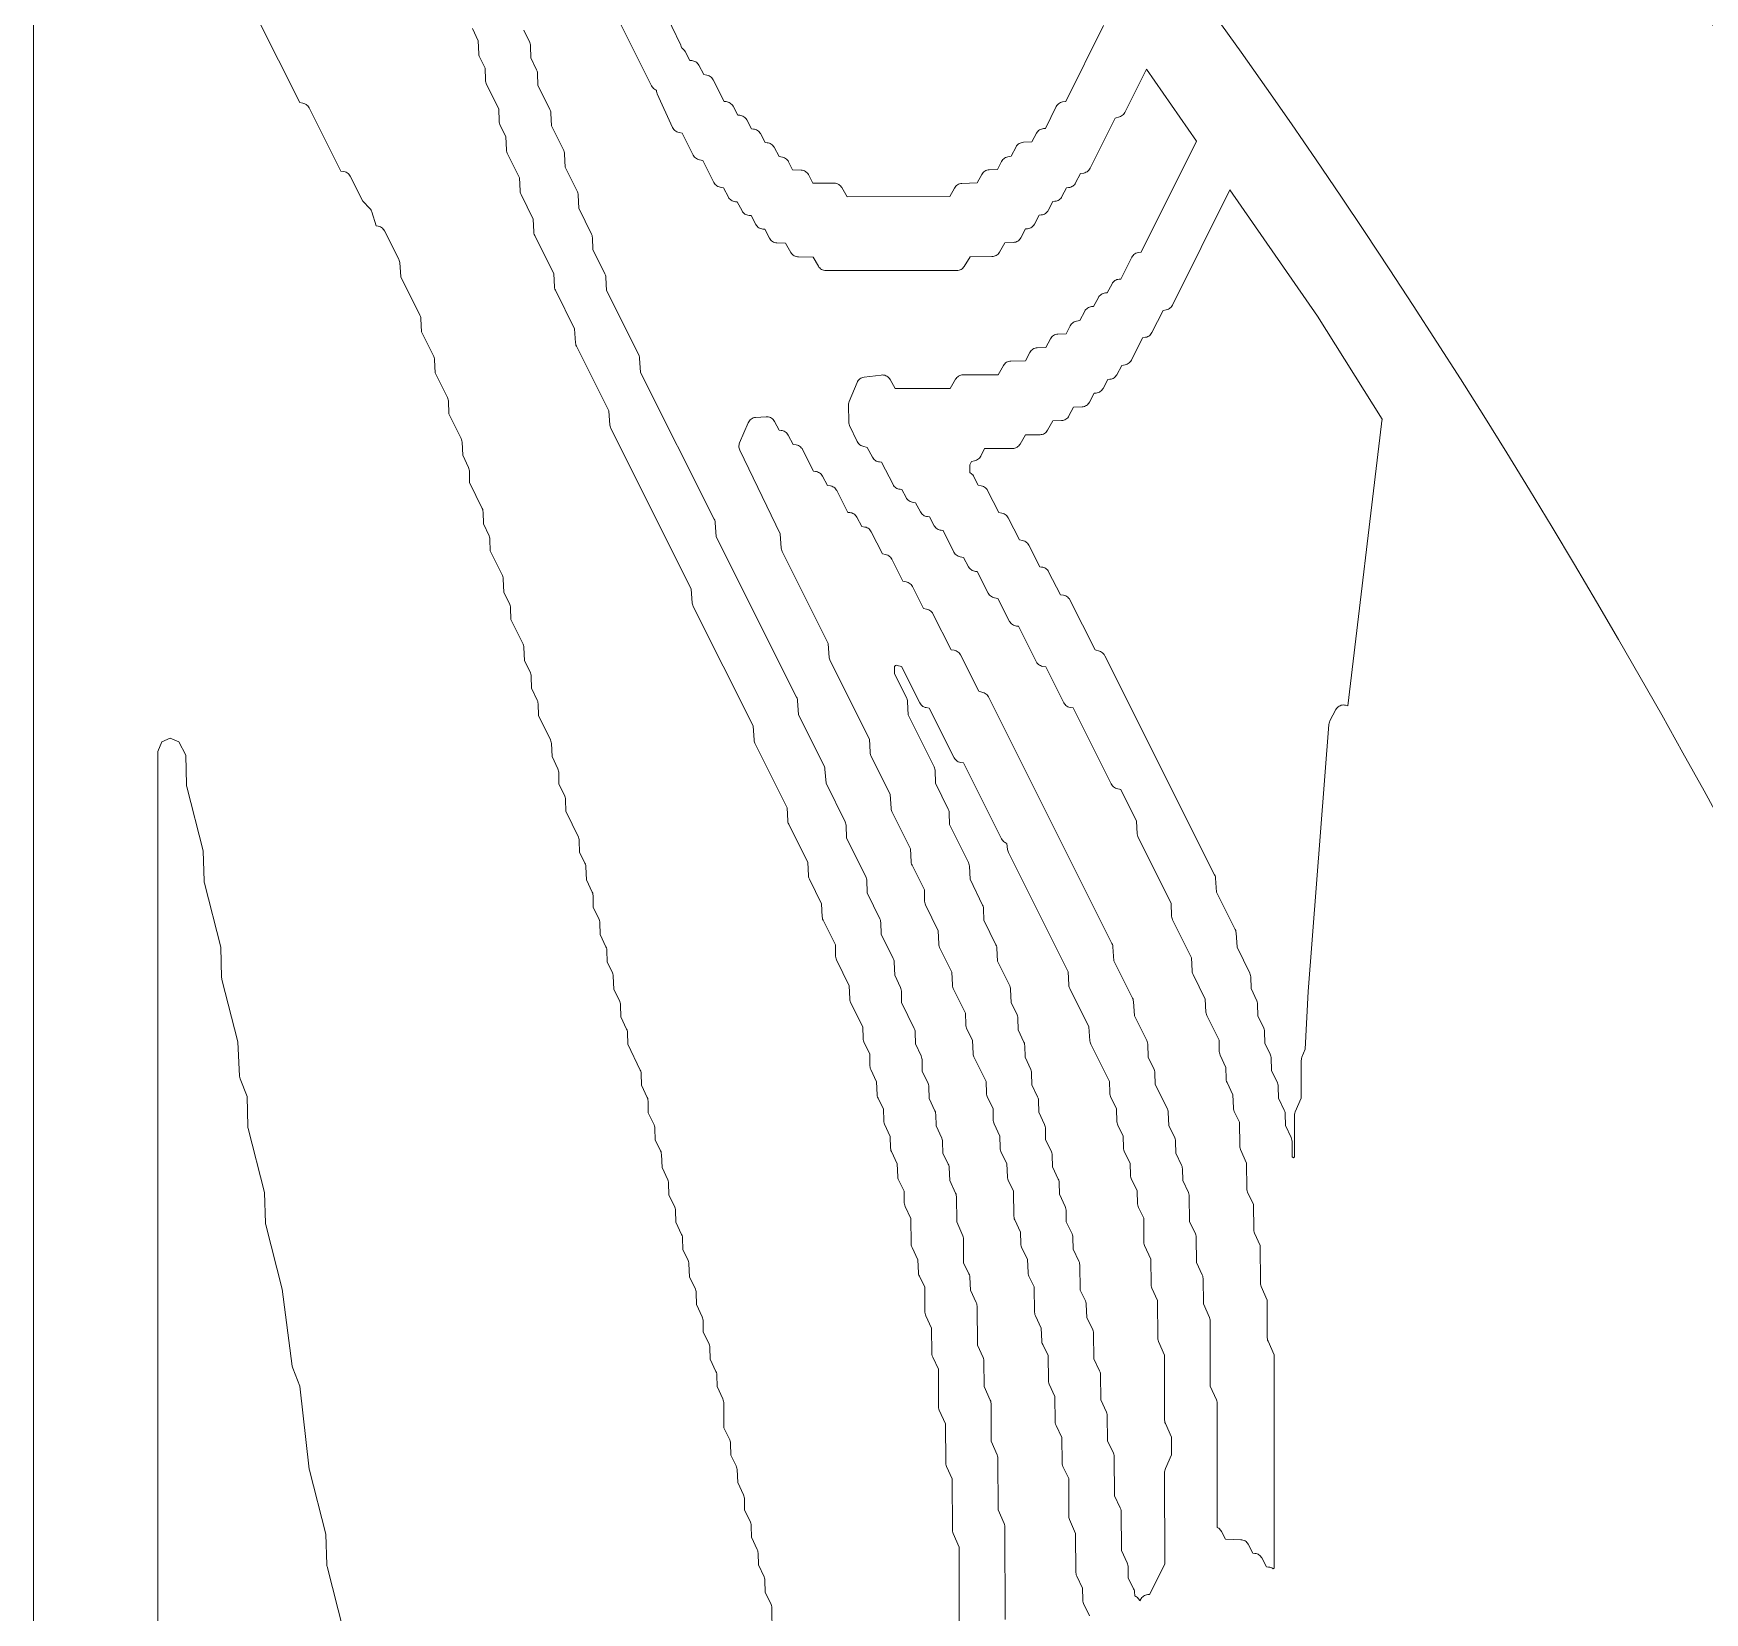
# Model space of a CAD drawing. Header units: inches. Extents: x 36 to 80.1, y 17.3 to 55.9.
# Drawn here: x 36.248 to 41.015, y 41.257 to 45.763 of the extents above; entities that cross this region are included whole.
import ezdxf

# ---------------------------------------------------------------- set-up
doc = ezdxf.new("R2010")
doc.units = ezdxf.units.IN
doc.layers.add('01_ORIGINAL_CAD', color=7, linetype='Continuous', lineweight=20)
doc.layers.add('03_ADDED_AREAS_SAME_COMPOSITION', color=7, linetype='Continuous', lineweight=15)

msp = doc.modelspace()

# ---------------------------------------------------------------- linework, layer by layer
at = {"layer": '01_ORIGINAL_CAD'}
msp.add_line((36.2477, 17.9065), (36.2477, 55.9005), dxfattribs=at)
msp.add_lwpolyline([(44.2832, 37.0838, 0.090917), (40.9305, 45.9685, -0.652582), (40.9305, 49.0108, -0.158741), (45.0035, 48.4251, -0.098355), (47.824, 46.2028), (47.7547, 46.078)], format="xyb", dxfattribs=at)
msp.add_arc((22.064, 33.1953), 21.6191, 354.05829, 36.03187, dxfattribs=at)
at = {"layer": '03_ADDED_AREAS_SAME_COMPOSITION'}
for points in [[(37.814, 46.0077), (38.0111, 45.6137), (38.0128, 45.6109), (38.0148, 45.6083), (38.0172, 45.6059), (38.0198, 45.604), (38.0227, 45.6023), (38.0249, 45.6015), (38.0249, 45.6011), (38.0251, 45.5976), (38.0259, 45.5941), (38.0271, 45.5908), (38.0712, 45.4945), (38.0728, 45.4915), (38.0749, 45.4887), (38.0773, 45.4863), (38.08, 45.4841), (38.083, 45.4824), (38.0863, 45.4811), (38.0896, 45.4803), (38.0984, 45.4788), (38.1303, 45.4156), (38.132, 45.4127), (38.1341, 45.4101), (38.1364, 45.4078), (38.1391, 45.4058), (38.142, 45.4042), (38.1451, 45.403), (38.1483, 45.4022), (38.1571, 45.4007), (38.189, 45.3375), (38.1907, 45.3346), (38.1928, 45.332), (38.1951, 45.3297), (38.1978, 45.3277), (38.2007, 45.3261), (38.2038, 45.3249), (38.207, 45.3241), (38.2161, 45.3225), (38.2303, 45.2959), (38.2319, 45.2932), (38.2339, 45.2908), (38.2361, 45.2887), (38.2386, 45.2868), (38.2413, 45.2852), (38.2442, 45.284), (38.2471, 45.2832), (38.2502, 45.2827), (38.2559, 45.2823), (38.2694, 45.2568), (38.2711, 45.2542), (38.273, 45.2518), (38.2752, 45.2496), (38.2777, 45.2477), (38.2804, 45.2462), (38.2833, 45.245), (38.2863, 45.2442), (38.2893, 45.2437), (38.295, 45.2432), (38.3086, 45.2178), (38.3102, 45.2152), (38.3121, 45.2127), (38.3144, 45.2106), (38.3168, 45.2087), (38.3195, 45.2072), (38.3224, 45.206), (38.3254, 45.2051), (38.3285, 45.2047), (38.3341, 45.2042), (38.3477, 45.1788), (38.3494, 45.176), (38.3514, 45.1735), (38.3538, 45.1713), (38.3564, 45.1694), (38.3593, 45.1678), (38.3623, 45.1667), (38.3655, 45.1659), (38.3687, 45.1656), (38.3936, 45.1645), (38.4088, 45.1379), (38.4106, 45.1352), (38.4127, 45.1327), (38.4152, 45.1305), (38.4179, 45.1287), (38.4208, 45.1272), (38.4239, 45.1262), (38.4271, 45.1255), (38.4303, 45.1253), (38.4721, 45.125), (38.487, 45.0989), (38.4888, 45.0962), (38.4909, 45.0937), (38.4934, 45.0915), (38.4961, 45.0897), (38.4991, 45.0882), (38.5022, 45.0871), (38.5054, 45.0865), (38.5087, 45.0863), (38.8822, 45.0864), (38.8854, 45.0866), (38.8885, 45.0872), (38.8915, 45.0882), (38.8944, 45.0896), (38.897, 45.0913), (38.8995, 45.0934), (38.9016, 45.0957), (38.9035, 45.0983), (38.9203, 45.1256), (38.9822, 45.1261), (38.9855, 45.1263), (38.9887, 45.127), (38.9918, 45.1281), (38.9947, 45.1295), (38.9974, 45.1314), (38.9998, 45.1335), (39.002, 45.136), (39.0038, 45.1388), (39.0189, 45.1654), (39.0438, 45.1666), (39.047, 45.1669), (39.0502, 45.1677), (39.0532, 45.1689), (39.0561, 45.1704), (39.0587, 45.1723), (39.061, 45.1745), (39.0631, 45.1771), (39.0648, 45.1798), (39.0783, 45.2053), (39.084, 45.2058), (39.087, 45.2063), (39.09, 45.2071), (39.0929, 45.2083), (39.0956, 45.2099), (39.098, 45.2117), (39.1003, 45.2139), (39.1022, 45.2163), (39.1038, 45.219), (39.1173, 45.2444), (39.123, 45.2449), (39.1261, 45.2454), (39.1291, 45.2463), (39.1319, 45.2475), (39.1346, 45.249), (39.1371, 45.2509), (39.1393, 45.2531), (39.1413, 45.2555), (39.1429, 45.2581), (39.1564, 45.2836), (39.1621, 45.2841), (39.1651, 45.2846), (39.1681, 45.2854), (39.171, 45.2866), (39.1737, 45.2882), (39.1761, 45.29), (39.1784, 45.2922), (39.1803, 45.2946), (39.1819, 45.2973), (39.1954, 45.3227), (39.2011, 45.3233), (39.2042, 45.3237), (39.2072, 45.3246), (39.21, 45.3258), (39.2127, 45.3273), (39.2152, 45.3292), (39.2174, 45.3314), (39.2193, 45.3338), (39.221, 45.3364), (39.2351, 45.3631), (39.2442, 45.3647), (39.2475, 45.3655), (39.2506, 45.3668), (39.2535, 45.3684), (39.2561, 45.3704), (39.2585, 45.3727), (39.2605, 45.3753), (39.2622, 45.3782), (39.3338, 45.5211), (39.346, 45.5246), (39.3492, 45.5258), (39.3523, 45.5274), (39.3551, 45.5294), (39.3576, 45.5318), (39.3597, 45.5345), (39.3615, 45.5375), (39.4231, 45.6611), (39.5656, 45.4553), (39.408, 45.1392), (39.3993, 45.1377), (39.3961, 45.1369), (39.393, 45.1357), (39.3901, 45.134), (39.3874, 45.1321), (39.3851, 45.1297), (39.383, 45.1271), (39.3813, 45.1243), (39.3501, 45.0622), (39.3448, 45.0617), (39.3417, 45.0613), (39.3388, 45.0604), (39.3359, 45.0592), (39.3332, 45.0577), (39.3307, 45.0558), (39.3285, 45.0536), (39.3266, 45.0512), (39.325, 45.0485), (39.3114, 45.0231), (39.3058, 45.0226), (39.3027, 45.0221), (39.2997, 45.0213), (39.2968, 45.0201), (39.2942, 45.0185), (39.2917, 45.0166), (39.2895, 45.0145), (39.2875, 45.012), (39.2859, 45.0094), (39.2724, 44.9839), (39.2667, 44.9834), (39.2636, 44.9829), (39.2607, 44.9821), (39.2578, 44.9809), (39.2551, 44.9793), (39.2526, 44.9775), (39.2504, 44.9753), (39.2485, 44.9729), (39.2469, 44.9702), (39.2327, 44.9435), (39.2236, 44.9419), (39.2204, 44.9411), (39.2173, 44.9399), (39.2144, 44.9383), (39.2118, 44.9363), (39.2094, 44.934), (39.2074, 44.9315), (39.2057, 44.9286), (39.1943, 44.9062), (39.1702, 44.9052), (39.167, 44.9048), (39.1638, 44.904), (39.1608, 44.9029), (39.1579, 44.9013), (39.1553, 44.8994), (39.153, 44.8972), (39.1509, 44.8947), (39.1492, 44.8919), (39.136, 44.8671), (39.1116, 44.866), (39.1084, 44.8656), (39.1052, 44.8648), (39.1022, 44.8637), (39.0993, 44.8621), (39.0967, 44.8602), (39.0944, 44.858), (39.0923, 44.8555), (39.0906, 44.8527), (39.0777, 44.8284), (39.0364, 44.828), (39.0332, 44.8278), (39.03, 44.8271), (39.0269, 44.8261), (39.024, 44.8246), (39.0213, 44.8228), (39.0188, 44.8206), (39.0167, 44.8181), (39.0149, 44.8154), (39.0001, 44.7893), (38.8998, 44.7887), (38.8965, 44.7885), (38.8933, 44.7879), (38.8902, 44.7868), (38.8873, 44.7853), (38.8846, 44.7835), (38.8821, 44.7813), (38.88, 44.7788), (38.8782, 44.7761), (38.8634, 44.75), (38.7063, 44.7498), (38.6915, 44.7758), (38.6897, 44.7785), (38.6875, 44.781), (38.6851, 44.7832), (38.6824, 44.785), (38.6794, 44.7864), (38.6764, 44.7875), (38.6732, 44.7882), (38.6699, 44.7884), (38.6666, 44.7882), (38.6175, 44.7821), (38.6143, 44.7815), (38.6112, 44.7804), (38.6082, 44.779), (38.6055, 44.7772), (38.603, 44.775), (38.6008, 44.7725), (38.599, 44.7698), (38.5975, 44.7669), (38.5749, 44.7124), (38.5738, 44.7091), (38.5731, 44.7057), (38.5729, 44.7023), (38.5738, 44.6549), (38.5741, 44.6514), (38.5749, 44.6479), (38.5762, 44.6446), (38.5982, 44.5985), (38.5997, 44.5958), (38.6014, 44.5934), (38.6035, 44.5912), (38.6058, 44.5892), (38.6084, 44.5875), (38.6111, 44.5862), (38.614, 44.5852), (38.6265, 44.5816), (38.6414, 44.5537), (38.643, 44.551), (38.645, 44.5486), (38.6472, 44.5464), (38.6497, 44.5446), (38.6524, 44.543), (38.6553, 44.5418), (38.6583, 44.541), (38.6613, 44.5405), (38.6668, 44.54), (38.7, 44.4758), (38.7016, 44.4731), (38.7035, 44.4707), (38.7058, 44.4685), (38.7083, 44.4665), (38.711, 44.465), (38.7139, 44.4637), (38.7169, 44.4629), (38.72, 44.4624), (38.7254, 44.4619), (38.7371, 44.439), (38.7388, 44.4361), (38.7409, 44.4335), (38.7432, 44.4312), (38.7459, 44.4293), (38.7488, 44.4277), (38.7519, 44.4265), (38.7551, 44.4257), (38.7642, 44.4241), (38.7784, 44.3975), (38.78, 44.3948), (38.7819, 44.3924), (38.7842, 44.3902), (38.7867, 44.3884), (38.7893, 44.3868), (38.7922, 44.3856), (38.7952, 44.3848), (38.7983, 44.3843), (38.8039, 44.3838), (38.8175, 44.3584), (38.8191, 44.3558), (38.8211, 44.3534), (38.8233, 44.3512), (38.8258, 44.3493), (38.8285, 44.3478), (38.8313, 44.3466), (38.8343, 44.3457), (38.8374, 44.3453), (38.8427, 44.3448), (38.874, 44.2829), (38.8757, 44.28), (38.8778, 44.2774), (38.8801, 44.2751), (38.8828, 44.2731), (38.8857, 44.2715), (38.8888, 44.2703), (38.892, 44.2695), (38.9011, 44.2679), (38.9153, 44.2413), (38.9169, 44.2386), (38.9189, 44.2362), (38.9211, 44.2341), (38.9236, 44.2322), (38.9263, 44.2306), (38.9292, 44.2294), (38.9322, 44.2286), (38.9352, 44.2281), (38.9405, 44.2277), (38.9718, 44.1657), (38.9735, 44.1629), (38.9756, 44.1603), (38.978, 44.1579), (38.9806, 44.156), (38.9835, 44.1544), (38.9866, 44.1532), (38.9898, 44.1524), (38.9987, 44.1508), (39.0326, 44.0854), (39.0342, 44.0827), (39.0361, 44.0802), (39.0384, 44.078), (39.0409, 44.0761), (39.0436, 44.0745), (39.0465, 44.0733), (39.0495, 44.0724), (39.0526, 44.0719), (39.0579, 44.0715), (39.1088, 43.9705), (39.1105, 43.9676), (39.1126, 43.965), (39.1149, 43.9627), (39.1176, 43.9607), (39.1205, 43.9591), (39.1236, 43.9579), (39.1268, 43.9571), (39.1356, 43.9556), (39.1871, 43.8533), (39.1888, 43.8504), (39.1908, 43.8478), (39.1932, 43.8455), (39.1959, 43.8435), (39.1988, 43.8419), (39.2019, 43.8407), (39.2051, 43.8399), (39.2138, 43.8384), (39.3224, 43.6217), (39.3242, 43.6187), (39.3263, 43.616), (39.3288, 43.6136), (39.3317, 43.6116), (39.3347, 43.61), (39.338, 43.6088), (39.3502, 43.6054), (39.3951, 43.5157), (39.3968, 43.4788), (39.3972, 43.4754), (39.398, 43.472), (39.3994, 43.4688), (39.4931, 43.2812), (39.4947, 43.2444), (39.4951, 43.2409), (39.496, 43.2376), (39.4973, 43.2343), (39.5518, 43.125), (39.5535, 43.0881), (39.5539, 43.0846), (39.5547, 43.0813), (39.5561, 43.0781), (39.591, 43.0077), (39.5927, 42.9709), (39.5931, 42.9674), (39.5939, 42.964), (39.5953, 42.9608), (39.6301, 42.8908), (39.6308, 42.8579), (39.6312, 42.8544), (39.632, 42.8511), (39.6332, 42.8478), (39.6497, 42.8129), (39.6505, 42.7798), (39.6508, 42.7763), (39.6516, 42.7729), (39.6529, 42.7696), (39.6695, 42.7344), (39.6711, 42.6973), (39.6715, 42.6939), (39.6724, 42.6905), (39.6737, 42.6873), (39.6889, 42.6565), (39.6891, 42.5889), (39.6894, 42.5854), (39.6901, 42.5821), (39.6912, 42.5788), (39.7085, 42.5397), (39.7094, 42.4673), (39.7097, 42.4638), (39.7105, 42.4603), (39.7118, 42.457), (39.7282, 42.4221), (39.729, 42.3501), (39.7293, 42.3465), (39.7301, 42.343), (39.7314, 42.3397), (39.7478, 42.305), (39.7481, 42.198), (39.7484, 42.1946), (39.7491, 42.1912), (39.7503, 42.188), (39.7675, 42.149), (39.7678, 42.0417), (39.7681, 42.0382), (39.7688, 42.0348), (39.7699, 42.0316), (39.7872, 41.9926), (39.7878, 41.3841), (39.7873, 41.3839), (39.7847, 41.3821), (39.7832, 41.3833), (39.7805, 41.3848), (39.7776, 41.386), (39.7747, 41.3868), (39.7716, 41.3873), (39.766, 41.3878), (39.7524, 41.4132), (39.7508, 41.4158), (39.7488, 41.4182), (39.7466, 41.4204), (39.7441, 41.4223), (39.7414, 41.4238), (39.7386, 41.425), (39.7356, 41.4259), (39.7325, 41.4263), (39.7268, 41.4268), (39.7133, 41.4522), (39.7116, 41.455), (39.7095, 41.4575), (39.7071, 41.4598), (39.7044, 41.4617), (39.7015, 41.4632), (39.6984, 41.4644), (39.6952, 41.4651), (39.6919, 41.4654), (39.6485, 41.4666), (39.6372, 41.4887), (39.6357, 41.4914), (39.6338, 41.4938), (39.6317, 41.4959), (39.6293, 41.4978), (39.6267, 41.4994), (39.6252, 41.5001), (39.6247, 41.8545), (39.6244, 41.8579), (39.6237, 41.8613), (39.6226, 41.8646), (39.6053, 41.9036), (39.6049, 42.0891), (39.6047, 42.0925), (39.604, 42.0959), (39.6028, 42.0991), (39.5855, 42.1382), (39.5846, 42.2106), (39.5843, 42.2142), (39.5835, 42.2177), (39.5823, 42.221), (39.5658, 42.2558), (39.565, 42.3279), (39.5647, 42.3315), (39.5639, 42.3349), (39.5626, 42.3383), (39.5462, 42.3731), (39.5453, 42.4452), (39.545, 42.4487), (39.5442, 42.4522), (39.5429, 42.4555), (39.5265, 42.4905), (39.5257, 42.5236), (39.5254, 42.5271), (39.5246, 42.5304), (39.5233, 42.5337), (39.5068, 42.5686), (39.5061, 42.6018), (39.5058, 42.6052), (39.505, 42.6086), (39.5037, 42.6119), (39.4871, 42.6471), (39.4854, 42.6842), (39.485, 42.6877), (39.4842, 42.691), (39.4829, 42.6942), (39.448, 42.7643), (39.4473, 42.7971), (39.447, 42.8006), (39.4462, 42.804), (39.4449, 42.8073), (39.4283, 42.8425), (39.4266, 42.8796), (39.4262, 42.8831), (39.4254, 42.8864), (39.424, 42.8896), (39.3889, 42.9603), (39.386, 43.0008), (39.3856, 43.004), (39.3847, 43.0072), (39.3834, 43.0102), (39.3301, 43.1166), (39.3273, 43.1571), (39.3268, 43.1603), (39.3259, 43.1635), (39.3247, 43.1665), (38.9722, 43.8697), (38.9705, 43.8727), (38.9683, 43.8754), (38.9658, 43.8778), (38.963, 43.8798), (38.9599, 43.8814), (38.9567, 43.8826), (38.9445, 43.8861), (38.8922, 43.9897), (38.8906, 43.9926), (38.8885, 43.9952), (38.8861, 43.9975), (38.8835, 43.9995), (38.8805, 44.0011), (38.8775, 44.0023), (38.8742, 44.0031), (38.8655, 44.0046), (38.814, 44.1069), (38.8123, 44.1098), (38.8102, 44.1124), (38.8078, 44.1147), (38.8052, 44.1167), (38.8023, 44.1183), (38.7992, 44.1195), (38.7959, 44.1203), (38.7872, 44.1218), (38.7552, 44.185), (38.7536, 44.1879), (38.7515, 44.1905), (38.7491, 44.1928), (38.7465, 44.1948), (38.7436, 44.1964), (38.7405, 44.1976), (38.7372, 44.1984), (38.7285, 44.1999), (38.6965, 44.2631), (38.6948, 44.266), (38.6928, 44.2686), (38.6904, 44.2709), (38.6878, 44.2729), (38.6848, 44.2745), (38.6818, 44.2757), (38.6785, 44.2765), (38.6698, 44.278), (38.6378, 44.3412), (38.6361, 44.3441), (38.6341, 44.3467), (38.6317, 44.349), (38.629, 44.351), (38.6261, 44.3526), (38.6231, 44.3538), (38.6198, 44.3546), (38.6107, 44.3562), (38.5965, 44.3828), (38.5949, 44.3854), (38.593, 44.3879), (38.5907, 44.39), (38.5883, 44.3919), (38.5856, 44.3935), (38.5827, 44.3947), (38.5797, 44.3955), (38.5766, 44.3959), (38.5713, 44.3964), (38.54, 44.4584), (38.5383, 44.4612), (38.5363, 44.4638), (38.5339, 44.4662), (38.5312, 44.4681), (38.5283, 44.4697), (38.5252, 44.4709), (38.522, 44.4717), (38.5129, 44.4733), (38.4987, 44.4999), (38.4971, 44.5026), (38.4951, 44.505), (38.4929, 44.5072), (38.4904, 44.509), (38.4877, 44.5106), (38.4849, 44.5118), (38.4819, 44.5126), (38.4788, 44.5131), (38.4735, 44.5136), (38.4422, 44.5755), (38.4405, 44.5784), (38.4384, 44.581), (38.4361, 44.5833), (38.4334, 44.5853), (38.4305, 44.5869), (38.4274, 44.5881), (38.4242, 44.5889), (38.4151, 44.5905), (38.4009, 44.6171), (38.3993, 44.6197), (38.3973, 44.6222), (38.3951, 44.6243), (38.3926, 44.6262), (38.3899, 44.6277), (38.387, 44.6289), (38.384, 44.6298), (38.381, 44.6302), (38.3753, 44.6307), (38.3618, 44.6561), (38.3601, 44.6588), (38.3581, 44.6613), (38.3558, 44.6635), (38.3532, 44.6654), (38.3504, 44.667), (38.3474, 44.6681), (38.3443, 44.6689), (38.3412, 44.6693), (38.338, 44.6693), (38.308, 44.6672), (38.3046, 44.6667), (38.3013, 44.6658), (38.2981, 44.6644), (38.2952, 44.6626), (38.2926, 44.6605), (38.2902, 44.6579), (38.2883, 44.6551), (38.2867, 44.6521), (38.2624, 44.5948), (38.2613, 44.5919), (38.2607, 44.589), (38.2604, 44.5859), (38.2605, 44.5829), (38.2609, 44.5799), (38.2617, 44.577), (38.2629, 44.5741), (38.3783, 44.3351), (38.3812, 44.2944), (38.3816, 44.2911), (38.3825, 44.288), (38.3837, 44.285), (38.5154, 44.0223), (38.5183, 43.9818), (38.5187, 43.9786), (38.5196, 43.9754), (38.5208, 43.9724), (38.6327, 43.7491), (38.6344, 43.7123), (38.6348, 43.7088), (38.6356, 43.7054), (38.637, 43.7022), (38.6917, 43.5925), (38.6945, 43.552), (38.695, 43.5488), (38.6959, 43.5456), (38.6971, 43.5426), (38.7503, 43.4365), (38.7519, 43.3997), (38.7523, 43.3962), (38.7532, 43.3929), (38.7545, 43.3896), (38.7894, 43.3196), (38.7901, 43.2867), (38.7904, 43.2832), (38.7913, 43.2797), (38.7926, 43.2764), (38.8287, 43.2022), (38.8303, 43.1652), (38.8307, 43.1618), (38.8316, 43.1584), (38.8329, 43.1552), (38.8679, 43.0849), (38.8695, 43.048), (38.8699, 43.0445), (38.8708, 43.0412), (38.8721, 43.0379), (38.907, 42.9679), (38.9077, 42.935), (38.908, 42.9316), (38.9088, 42.9282), (38.9101, 42.9249), (38.9267, 42.8897), (38.9283, 42.8526), (38.9287, 42.8491), (38.9296, 42.8458), (38.9309, 42.8426), (38.9658, 42.7725), (38.9665, 42.7396), (38.9668, 42.7362), (38.9676, 42.7328), (38.9689, 42.7295), (38.9854, 42.6946), (38.9861, 42.6615), (38.9865, 42.658), (38.9873, 42.6546), (38.9885, 42.6514), (39.005, 42.6164), (39.0057, 42.5833), (39.0061, 42.5798), (39.0069, 42.5765), (39.0081, 42.5732), (39.0247, 42.538), (39.0264, 42.5009), (39.0268, 42.4974), (39.0276, 42.4941), (39.0289, 42.4909), (39.0442, 42.46), (39.045, 42.3882), (39.0453, 42.3846), (39.0461, 42.3811), (39.0474, 42.3778), (39.0639, 42.3428), (39.0646, 42.3097), (39.065, 42.3063), (39.0658, 42.3029), (39.067, 42.2996), (39.0836, 42.2644), (39.0853, 42.2273), (39.0857, 42.2238), (39.0865, 42.2205), (39.0878, 42.2173), (39.1031, 42.1864), (39.1039, 42.1146), (39.1042, 42.111), (39.105, 42.1075), (39.1063, 42.1042), (39.1229, 42.069), (39.1246, 42.0318), (39.1249, 42.0284), (39.1258, 42.0251), (39.1271, 42.0219), (39.1423, 41.991), (39.1432, 41.9191), (39.1435, 41.9156), (39.1443, 41.9121), (39.1456, 41.9088), (39.162, 41.874), (39.1628, 41.8019), (39.1631, 41.7983), (39.1639, 41.7948), (39.1652, 41.7915), (39.1817, 41.7567), (39.1825, 41.6846), (39.1828, 41.6811), (39.1836, 41.6776), (39.1849, 41.6742), (39.2013, 41.6395), (39.2016, 41.5326), (39.2018, 41.5291), (39.2025, 41.5258), (39.2037, 41.5225), (39.221, 41.4834), (39.2219, 41.372), (39.2222, 41.3684), (39.223, 41.3649), (39.2243, 41.3615), (39.2408, 41.3266), (39.2415, 41.2935), (39.2418, 41.29), (39.2426, 41.2866), (39.2439, 41.2834), (39.2604, 41.2484)], [(38.3552, 41.1986), (38.3544, 41.2705), (38.3541, 41.274), (38.3533, 41.2775), (38.352, 41.2809), (38.3355, 41.3158), (38.3347, 41.3489), (38.3344, 41.3524), (38.3336, 41.3558), (38.3324, 41.359), (38.3159, 41.394), (38.3151, 41.4271), (38.3148, 41.4306), (38.314, 41.4339), (38.3127, 41.4372), (38.2962, 41.4721), (38.2955, 41.5053), (38.2952, 41.5087), (38.2944, 41.5121), (38.2931, 41.5154), (38.2766, 41.5503), (38.2759, 41.5834), (38.2756, 41.5869), (38.2748, 41.5903), (38.2735, 41.5935), (38.2569, 41.6287), (38.2552, 41.6659), (38.2548, 41.6693), (38.254, 41.6726), (38.2527, 41.6758), (38.2374, 41.7069), (38.2366, 41.7397), (38.2363, 41.7432), (38.2355, 41.7466), (38.2343, 41.7498), (38.2178, 41.7847), (38.217, 41.8567), (38.2167, 41.8603), (38.2159, 41.8638), (38.2146, 41.8671), (38.1981, 41.9021), (38.1974, 41.9352), (38.1971, 41.9386), (38.1963, 41.942), (38.195, 41.9453), (38.1785, 41.9802), (38.1778, 42.0133), (38.1774, 42.0168), (38.1766, 42.0202), (38.1754, 42.0234), (38.1589, 42.0584), (38.1581, 42.0915), (38.1578, 42.095), (38.157, 42.0984), (38.1558, 42.1016), (38.1393, 42.1365), (38.1385, 42.1697), (38.1382, 42.1731), (38.1374, 42.1765), (38.1361, 42.1798), (38.1195, 42.215), (38.1179, 42.2521), (38.1175, 42.2555), (38.1166, 42.2589), (38.1153, 42.2621), (38.1, 42.2931), (38.0993, 42.326), (38.099, 42.3295), (38.0982, 42.3328), (38.0969, 42.3361), (38.0804, 42.371), (38.0797, 42.4042), (38.0793, 42.4076), (38.0785, 42.411), (38.0773, 42.4143), (38.0608, 42.4492), (38.06, 42.4823), (38.0597, 42.4858), (38.0589, 42.4892), (38.0577, 42.4924), (38.0411, 42.5276), (38.0394, 42.5648), (38.039, 42.5682), (38.0382, 42.5715), (38.0369, 42.5747), (38.0216, 42.6058), (38.0208, 42.6386), (38.0205, 42.6421), (38.0197, 42.6455), (38.0184, 42.6488), (38.0019, 42.6837), (38.0012, 42.7168), (38.0009, 42.7203), (38.0001, 42.7237), (37.9988, 42.7269), (37.9823, 42.7619), (37.9816, 42.795), (37.9812, 42.7985), (37.9804, 42.802), (37.9791, 42.8053), (37.9431, 42.8792), (37.9424, 42.9122), (37.9421, 42.9157), (37.9413, 42.9191), (37.94, 42.9223), (37.9235, 42.9573), (37.9228, 42.9904), (37.9224, 42.9938), (37.9216, 42.9972), (37.9204, 43.0005), (37.9038, 43.0357), (37.9021, 43.0728), (37.9017, 43.0763), (37.9009, 43.0796), (37.8996, 43.0828), (37.8843, 43.1138), (37.8835, 43.1467), (37.8832, 43.1502), (37.8824, 43.1536), (37.8811, 43.1568), (37.8647, 43.1917), (37.8639, 43.2249), (37.8636, 43.2283), (37.8628, 43.2317), (37.8615, 43.235), (37.845, 43.2699), (37.8443, 43.303), (37.844, 43.3065), (37.8432, 43.3099), (37.8419, 43.3131), (37.8253, 43.3483), (37.8236, 43.3855), (37.8233, 43.3889), (37.8224, 43.3923), (37.8211, 43.3954), (37.8058, 43.4265), (37.8051, 43.4594), (37.8047, 43.4629), (37.8039, 43.4664), (37.8025, 43.4697), (37.7666, 43.5436), (37.7659, 43.5766), (37.7655, 43.5801), (37.7647, 43.5834), (37.7635, 43.5867), (37.747, 43.6216), (37.7462, 43.6548), (37.7459, 43.6582), (37.7451, 43.6616), (37.7439, 43.6649), (37.7272, 43.7001), (37.7256, 43.7372), (37.7252, 43.7407), (37.7243, 43.744), (37.723, 43.7472), (37.6882, 43.8173), (37.6874, 43.8501), (37.6871, 43.8536), (37.6863, 43.857), (37.685, 43.8603), (37.6685, 43.8952), (37.6678, 43.9283), (37.6675, 43.9318), (37.6667, 43.9352), (37.6654, 43.9384), (37.6488, 43.9736), (37.6472, 44.0108), (37.6468, 44.0142), (37.6459, 44.0176), (37.6446, 44.0208), (37.6097, 44.0909), (37.609, 44.1237), (37.6087, 44.1272), (37.6079, 44.1306), (37.6066, 44.1338), (37.59, 44.169), (37.5883, 44.2062), (37.5879, 44.2096), (37.5871, 44.213), (37.5858, 44.2162), (37.5509, 44.2863), (37.5502, 44.3191), (37.5499, 44.3226), (37.5491, 44.326), (37.5478, 44.3292), (37.5313, 44.3642), (37.5306, 44.3973), (37.5302, 44.4008), (37.5294, 44.4043), (37.528, 44.4076), (37.4921, 44.4815), (37.4914, 44.5145), (37.491, 44.518), (37.4902, 44.5214), (37.489, 44.5246), (37.4724, 44.5598), (37.4707, 44.597), (37.4703, 44.6004), (37.4694, 44.6038), (37.4681, 44.607), (37.4332, 44.6773), (37.4315, 44.7142), (37.4311, 44.7176), (37.4302, 44.721), (37.4289, 44.7242), (37.394, 44.7945), (37.3923, 44.8314), (37.3919, 44.8349), (37.3911, 44.8382), (37.3897, 44.8415), (37.3548, 44.9118), (37.3531, 44.9487), (37.3527, 44.9521), (37.3518, 44.9555), (37.3505, 44.9587), (37.2958, 45.0684), (37.2929, 45.1089), (37.2925, 45.1122), (37.2916, 45.1154), (37.2903, 45.1184), (37.2495, 45.1993), (37.2478, 45.2022), (37.2457, 45.2048), (37.2434, 45.2071), (37.2407, 45.2091), (37.2378, 45.2107), (37.2347, 45.2119), (37.2315, 45.2127), (37.2255, 45.2137), (37.2132, 45.2535), (37.2122, 45.2562), (37.2109, 45.2588), (37.2093, 45.2612), (37.2074, 45.2634), (37.1877, 45.2842), (37.1516, 45.3555), (37.1499, 45.3584), (37.1479, 45.361), (37.1455, 45.3633), (37.1428, 45.3653), (37.1399, 45.3669), (37.1368, 45.3681), (37.1336, 45.3689), (37.1249, 45.3704), (37.0342, 45.5508), (37.0325, 45.5537), (37.0305, 45.5563), (37.0281, 45.5586), (37.0254, 45.5606), (37.0225, 45.5622), (37.0194, 45.5634), (37.0162, 45.5642), (37.0075, 45.5657), (36.8261, 45.9275)], [(39.3008, 45.786), (39.1926, 45.569), (39.1839, 45.5674), (39.1807, 45.5666), (39.1776, 45.5654), (39.1747, 45.5638), (39.172, 45.5618), (39.1697, 45.5595), (39.1676, 45.5569), (39.1659, 45.554), (39.1347, 45.4919), (39.1294, 45.4915), (39.1264, 45.491), (39.1234, 45.4902), (39.1205, 45.4889), (39.1178, 45.4874), (39.1154, 45.4855), (39.1131, 45.4834), (39.1112, 45.4809), (39.1096, 45.4783), (39.0964, 45.4535), (39.0719, 45.4524), (39.0687, 45.452), (39.0656, 45.4512), (39.0625, 45.4501), (39.0597, 45.4485), (39.0571, 45.4466), (39.0547, 45.4444), (39.0527, 45.4419), (39.051, 45.4391), (39.0368, 45.4124), (39.0277, 45.4108), (39.0245, 45.41), (39.0214, 45.4088), (39.0185, 45.4072), (39.0159, 45.4052), (39.0135, 45.4029), (39.0115, 45.4003), (39.0098, 45.3975), (38.9985, 45.3751), (38.9743, 45.374), (38.9711, 45.3737), (38.9679, 45.3729), (38.9649, 45.3717), (38.9621, 45.3702), (38.9594, 45.3683), (38.9571, 45.366), (38.955, 45.3635), (38.9533, 45.3608), (38.9403, 45.3362), (38.8965, 45.3348), (38.8933, 45.3345), (38.8901, 45.3338), (38.887, 45.3326), (38.8841, 45.3311), (38.8814, 45.3291), (38.879, 45.3269), (38.8769, 45.3243), (38.8752, 45.3216), (38.8624, 45.2974), (38.5689, 45.2969), (38.5541, 45.3229), (38.5523, 45.3257), (38.5502, 45.3281), (38.5477, 45.3303), (38.545, 45.3321), (38.5421, 45.3336), (38.539, 45.3347), (38.5358, 45.3353), (38.5325, 45.3356), (38.4717, 45.3358), (38.4588, 45.36), (38.4571, 45.3628), (38.455, 45.3653), (38.4527, 45.3675), (38.4501, 45.3694), (38.4472, 45.371), (38.4442, 45.3721), (38.441, 45.3729), (38.4378, 45.3732), (38.4136, 45.3742), (38.4023, 45.3966), (38.4006, 45.3994), (38.3985, 45.402), (38.3961, 45.4043), (38.3935, 45.4063), (38.3906, 45.4079), (38.3875, 45.4091), (38.3843, 45.4098), (38.3752, 45.4114), (38.361, 45.4381), (38.3594, 45.4407), (38.3574, 45.4431), (38.3552, 45.4453), (38.3527, 45.4472), (38.35, 45.4487), (38.3472, 45.4499), (38.3442, 45.4507), (38.3411, 45.4512), (38.3354, 45.4517), (38.3219, 45.4771), (38.3203, 45.4797), (38.3183, 45.4822), (38.3161, 45.4843), (38.3136, 45.4862), (38.3109, 45.4878), (38.308, 45.489), (38.3051, 45.4898), (38.302, 45.4902), (38.2963, 45.4907), (38.2828, 45.5161), (38.2811, 45.5188), (38.2792, 45.5212), (38.277, 45.5234), (38.2745, 45.5252), (38.2718, 45.5268), (38.2689, 45.528), (38.2659, 45.5288), (38.2629, 45.5293), (38.2572, 45.5298), (38.2436, 45.5552), (38.242, 45.5578), (38.2401, 45.5602), (38.2378, 45.5624), (38.2354, 45.5643), (38.2327, 45.5658), (38.2298, 45.567), (38.2268, 45.5679), (38.2237, 45.5683), (38.2184, 45.5688), (38.1871, 45.6308), (38.1854, 45.6336), (38.1834, 45.6362), (38.181, 45.6385), (38.1783, 45.6405), (38.1754, 45.6421), (38.1723, 45.6433), (38.1691, 45.6441), (38.16, 45.6457), (38.1458, 45.6723), (38.1442, 45.675), (38.1422, 45.6774), (38.14, 45.6796), (38.1375, 45.6814), (38.1348, 45.683), (38.132, 45.6842), (38.129, 45.685), (38.1259, 45.6855), (38.1202, 45.686), (38.1067, 45.7114), (38.105, 45.7141), (38.103, 45.7165), (38.1007, 45.7187), (38.0981, 45.7206), (38.0966, 45.7215), (38.0966, 45.7222), (38.0958, 45.7258), (38.0944, 45.7292), (38.0181, 45.8902)], [(37.5003, 45.7769), (37.5169, 45.7417), (37.5185, 45.7045), (37.5189, 45.7011), (37.5198, 45.6978), (37.5211, 45.6946), (37.5364, 45.6636), (37.5371, 45.6307), (37.5375, 45.6271), (37.5383, 45.6236), (37.5396, 45.6203), (37.5756, 45.5464), (37.5763, 45.5134), (37.5766, 45.51), (37.5774, 45.5066), (37.5787, 45.5033), (37.5953, 45.4681), (37.597, 45.431), (37.5974, 45.4275), (37.5982, 45.4242), (37.5996, 45.421), (37.6345, 45.3506), (37.6362, 45.3138), (37.6366, 45.3103), (37.6374, 45.3069), (37.6388, 45.3037), (37.6737, 45.2334), (37.6754, 45.1965), (37.6758, 45.1931), (37.6766, 45.1897), (37.678, 45.1865), (37.7325, 45.0771), (37.7341, 45.0402), (37.7345, 45.0368), (37.7354, 45.0334), (37.7367, 45.0302), (37.7914, 44.9205), (37.7943, 44.88), (37.7948, 44.8767), (37.7956, 44.8736), (37.7969, 44.8705), (37.8894, 44.686), (37.8922, 44.6455), (37.8927, 44.6423), (37.8936, 44.6391), (37.8948, 44.6361), (38.1244, 44.1781), (38.1272, 44.1376), (38.1277, 44.1344), (38.1286, 44.1312), (38.1298, 44.1282), (38.3006, 43.7874), (38.3035, 43.7469), (38.304, 43.7437), (38.3048, 43.7405), (38.3061, 43.7375), (38.3984, 43.5533), (38.4001, 43.5164), (38.4004, 43.513), (38.4013, 43.5096), (38.4027, 43.5064), (38.4572, 43.397), (38.4588, 43.3601), (38.4592, 43.3567), (38.4601, 43.3533), (38.4614, 43.3501), (38.4964, 43.2798), (38.498, 43.2429), (38.4984, 43.2395), (38.4993, 43.2361), (38.5006, 43.2329), (38.5355, 43.1628), (38.5362, 43.13), (38.5365, 43.1264), (38.5374, 43.1229), (38.5387, 43.1196), (38.5748, 43.0454), (38.5764, 43.0084), (38.5768, 43.005), (38.5777, 43.0016), (38.579, 42.9984), (38.6139, 42.9284), (38.6146, 42.8955), (38.6149, 42.892), (38.6157, 42.8886), (38.617, 42.8854), (38.6335, 42.8505), (38.6342, 42.8173), (38.6345, 42.8139), (38.6353, 42.8105), (38.6366, 42.8072), (38.6532, 42.772), (38.6549, 42.7349), (38.6552, 42.7315), (38.6561, 42.7281), (38.6574, 42.7249), (38.6727, 42.6939), (38.6734, 42.661), (38.6738, 42.6575), (38.6746, 42.6542), (38.6758, 42.6509), (38.6923, 42.616), (38.6931, 42.5829), (38.6934, 42.5794), (38.6942, 42.576), (38.6955, 42.5727), (38.7121, 42.5375), (38.7137, 42.5004), (38.7141, 42.497), (38.715, 42.4936), (38.7163, 42.4904), (38.7316, 42.4594), (38.7323, 42.4265), (38.7326, 42.4231), (38.7334, 42.4197), (38.7347, 42.4164), (38.7511, 42.3816), (38.752, 42.3095), (38.7523, 42.306), (38.7531, 42.3025), (38.7543, 42.2992), (38.771, 42.264), (38.7726, 42.2268), (38.773, 42.2234), (38.7738, 42.22), (38.7752, 42.2169), (38.7904, 42.186), (38.7912, 42.1141), (38.7915, 42.1105), (38.7923, 42.1071), (38.7936, 42.1037), (38.81, 42.0689), (38.8109, 41.9968), (38.8112, 41.9933), (38.812, 41.9898), (38.8133, 41.9865), (38.8296, 41.9518), (38.83, 41.8448), (38.8302, 41.8413), (38.8309, 41.838), (38.8321, 41.8347), (38.8494, 41.7957), (38.8503, 41.6842), (38.8506, 41.6806), (38.8514, 41.6771), (38.8527, 41.6738), (38.869, 41.639), (38.8694, 41.493), (38.8696, 41.4895), (38.8703, 41.4862), (38.8715, 41.4829), (38.8888, 41.4439), (38.8892, 41.1802)], [(39.0197, 41.2377), (39.0192, 41.5017), (39.019, 41.5052), (39.0182, 41.5086), (39.0171, 41.5118), (38.9998, 41.5508), (38.9995, 41.6972), (38.9992, 41.7006), (38.9985, 41.704), (38.9973, 41.7073), (38.9801, 41.7463), (38.9798, 41.8536), (38.9795, 41.857), (38.9788, 41.8604), (38.9776, 41.8636), (38.9603, 41.9027), (38.9595, 41.9751), (38.9592, 41.9787), (38.9584, 41.9822), (38.9571, 41.9855), (38.9407, 42.0203), (38.9398, 42.1314), (38.9395, 42.135), (38.9387, 42.1385), (38.9374, 42.1419), (38.9208, 42.1771), (38.9192, 42.2142), (38.9188, 42.2176), (38.9179, 42.221), (38.9166, 42.2242), (38.9014, 42.255), (38.9012, 42.3226), (38.9009, 42.3261), (38.9002, 42.3294), (38.899, 42.3327), (38.8817, 42.3718), (38.8809, 42.4442), (38.8806, 42.4477), (38.8798, 42.4512), (38.8785, 42.4545), (38.8619, 42.4897), (38.8602, 42.5269), (38.8598, 42.5303), (38.859, 42.5337), (38.8577, 42.5368), (38.8424, 42.5679), (38.8416, 42.6008), (38.8413, 42.6042), (38.8405, 42.6076), (38.8393, 42.6109), (38.8228, 42.6458), (38.822, 42.6789), (38.8217, 42.6824), (38.8209, 42.6858), (38.8196, 42.689), (38.8031, 42.724), (38.8024, 42.7571), (38.8021, 42.7606), (38.8013, 42.764), (38.8, 42.7672), (38.7835, 42.8021), (38.7828, 42.8353), (38.7825, 42.8387), (38.7817, 42.8421), (38.7804, 42.8454), (38.7639, 42.8803), (38.7632, 42.9134), (38.7628, 42.917), (38.762, 42.9205), (38.7607, 42.9238), (38.7247, 42.9977), (38.724, 43.0307), (38.7236, 43.0341), (38.7228, 43.0375), (38.7216, 43.0408), (38.705, 43.076), (38.7033, 43.1131), (38.7029, 43.1166), (38.7021, 43.1199), (38.7007, 43.1231), (38.6659, 43.1932), (38.6652, 43.2261), (38.6648, 43.2296), (38.664, 43.2331), (38.6626, 43.2364), (38.6266, 43.3106), (38.6249, 43.3476), (38.6245, 43.351), (38.6237, 43.3544), (38.6223, 43.3576), (38.5678, 43.467), (38.5662, 43.5039), (38.5658, 43.5073), (38.5649, 43.5107), (38.5635, 43.5139), (38.5089, 43.6236), (38.506, 43.6641), (38.5055, 43.6674), (38.5047, 43.6705), (38.5034, 43.6736), (38.4305, 43.819), (38.4276, 43.8595), (38.4272, 43.8628), (38.4263, 43.8659), (38.425, 43.8689), (38.1955, 44.3269), (38.1926, 44.3674), (38.1922, 44.3707), (38.1913, 44.3738), (38.19, 44.3768), (37.9801, 44.7958), (37.9772, 44.8363), (37.9768, 44.8395), (37.9759, 44.8427), (37.9746, 44.8457), (37.8823, 45.0299), (37.8807, 45.0667), (37.8803, 45.0702), (37.8794, 45.0735), (37.8781, 45.0768), (37.8432, 45.1468), (37.8425, 45.1797), (37.8421, 45.1832), (37.8413, 45.1867), (37.84, 45.19), (37.8039, 45.2642), (37.8023, 45.3012), (37.8019, 45.3046), (37.801, 45.308), (37.7997, 45.3112), (37.7647, 45.3815), (37.7631, 45.4184), (37.7627, 45.4219), (37.7618, 45.4252), (37.7605, 45.4285), (37.7255, 45.4988), (37.7239, 45.5357), (37.7235, 45.5391), (37.7226, 45.5425), (37.7213, 45.5457), (37.6864, 45.6157), (37.6857, 45.6486), (37.6854, 45.6521), (37.6846, 45.6555), (37.6833, 45.6587), (37.6668, 45.6936), (37.6661, 45.7268), (37.6658, 45.7302), (37.665, 45.7336), (37.6637, 45.7369), (37.6471, 45.7721)], [(36.6028, 38.4038), (36.6028, 43.7139), (36.6145, 43.7422), (36.6377, 43.7518), (36.6622, 43.7417), (36.6821, 43.7033), (36.6846, 43.6189), (36.6848, 43.6161), (36.6854, 43.6134), (36.732, 43.4312), (36.7346, 43.3439), (36.7348, 43.3411), (36.7354, 43.3384), (36.782, 43.1562), (36.7846, 43.0689), (36.7848, 43.0661), (36.7854, 43.0634), (36.8311, 42.8858), (36.8357, 42.7877), (36.8363, 42.7837), (36.8374, 42.7798), (36.8571, 42.7296), (36.8596, 42.6439), (36.8598, 42.6411), (36.8604, 42.6384), (36.907, 42.4562), (36.9096, 42.3689), (36.9098, 42.3661), (36.9104, 42.3634), (36.9574, 42.18), (36.9859, 41.9606), (36.9865, 41.9577), (36.9874, 41.9548), (37.0075, 41.9036), (37.0347, 41.6668), (37.0354, 41.6634), (37.082, 41.4812), (37.0846, 41.3939), (37.0848, 41.3911), (37.0854, 41.3884), (37.1324, 41.205)]]:
    msp.add_lwpolyline(points, dxfattribs=at)
for points in [[(38.9188, 44.5095), (38.9188, 44.532), (38.9236, 44.5417), (38.9324, 44.5433), (38.9356, 44.5441), (38.9386, 44.5453), (38.9415, 44.5469), (38.9442, 44.5488), (38.9465, 44.5511), (38.9486, 44.5537), (38.9503, 44.5566), (38.9613, 44.5783), (39.0413, 44.5788), (39.0446, 44.5791), (39.0478, 44.5797), (39.0509, 44.5808), (39.0538, 44.5823), (39.0565, 44.5841), (39.059, 44.5863), (39.0611, 44.5888), (39.0629, 44.5915), (39.0778, 44.6177), (39.1195, 44.618), (39.1228, 44.6183), (39.126, 44.6189), (39.1291, 44.62), (39.132, 44.6215), (39.1347, 44.6233), (39.1371, 44.6255), (39.1393, 44.628), (39.1411, 44.6307), (39.1562, 44.6574), (39.1811, 44.6585), (39.1843, 44.6589), (39.1875, 44.6596), (39.1905, 44.6608), (39.1933, 44.6624), (39.196, 44.6643), (39.1983, 44.6665), (39.2004, 44.669), (39.2021, 44.6718), (39.2152, 44.6966), (39.2397, 44.6977), (39.2429, 44.698), (39.2461, 44.6988), (39.2491, 44.7), (39.2519, 44.7015), (39.2546, 44.7034), (39.2569, 44.7057), (39.259, 44.7082), (39.2607, 44.7109), (39.2742, 44.7364), (39.2798, 44.7369), (39.2829, 44.7374), (39.2859, 44.7382), (39.2888, 44.7394), (39.2914, 44.741), (39.2939, 44.7429), (39.2961, 44.745), (39.2981, 44.7475), (39.2997, 44.7501), (39.3132, 44.7756), (39.3189, 44.7761), (39.322, 44.7765), (39.325, 44.7774), (39.3278, 44.7786), (39.3305, 44.7801), (39.333, 44.782), (39.3352, 44.7842), (39.3371, 44.7866), (39.3388, 44.7893), (39.3529, 44.8159), (39.362, 44.8176), (39.3652, 44.8184), (39.3683, 44.8196), (39.3712, 44.8212), (39.3739, 44.8232), (39.3762, 44.8255), (39.3783, 44.8281), (39.38, 44.831), (39.4118, 44.8943), (39.4206, 44.8959), (39.4238, 44.8966), (39.4269, 44.8979), (39.4298, 44.8995), (39.4324, 44.9015), (39.4348, 44.9038), (39.4368, 44.9064), (39.4385, 44.9092), (39.4704, 44.9726), (39.4791, 44.9741), (39.4824, 44.9749), (39.4855, 44.9762), (39.4884, 44.9778), (39.491, 44.9798), (39.4934, 44.9821), (39.4954, 44.9847), (39.4971, 44.9876), (39.6614, 45.3171), (39.9112, 44.9563), (40.0952, 44.6627), (40.0933, 44.6502), (40.0932, 44.6494), (39.9978, 43.8448), (39.9913, 43.8463), (39.988, 43.8468), (39.9848, 43.8469), (39.9815, 43.8466), (39.9784, 43.8459), (39.9753, 43.8447), (39.9724, 43.8432), (39.9698, 43.8413), (39.9674, 43.839), (39.9653, 43.8365), (39.9636, 43.8337), (39.9463, 43.8014), (39.9449, 43.7983), (39.9439, 43.795), (39.9434, 43.7916), (39.8842, 43.0297), (39.8841, 43.029), (39.876, 42.8649), (39.8666, 42.8416), (39.8656, 42.8386), (39.865, 42.8355), (39.8648, 42.8323), (39.8647, 42.725), (39.8475, 42.6859), (39.8463, 42.6827), (39.8456, 42.6793), (39.8454, 42.6759), (39.8453, 42.5572), (39.8448, 42.5569), (39.8422, 42.5551), (39.8397, 42.5569), (39.8389, 42.5573), (39.8383, 42.602), (39.838, 42.6056), (39.8372, 42.609), (39.8359, 42.6124), (39.8194, 42.6473), (39.8187, 42.6804), (39.8184, 42.6839), (39.8176, 42.6873), (39.8163, 42.6905), (39.7998, 42.7255), (39.7991, 42.7586), (39.7988, 42.762), (39.798, 42.7654), (39.7967, 42.7687), (39.7801, 42.8039), (39.7784, 42.841), (39.778, 42.8445), (39.7772, 42.8478), (39.7759, 42.851), (39.7606, 42.882), (39.7598, 42.9149), (39.7595, 42.9184), (39.7587, 42.9218), (39.7575, 42.925), (39.741, 42.96), (39.7402, 42.9931), (39.7399, 42.9965), (39.7391, 42.9999), (39.7378, 43.0032), (39.7214, 43.0381), (39.7206, 43.0712), (39.7203, 43.0748), (39.7194, 43.0783), (39.7181, 43.0816), (39.6819, 43.1561), (39.679, 43.1967), (39.6785, 43.2), (39.6777, 43.2031), (39.6764, 43.2061), (39.6231, 43.3125), (39.6202, 43.353), (39.6198, 43.3563), (39.6189, 43.3594), (39.6176, 43.3624), (39.3043, 43.9875), (39.3026, 43.9905), (39.3004, 43.9932), (39.2979, 43.9956), (39.2951, 43.9976), (39.292, 43.9992), (39.2888, 44.0004), (39.2766, 44.0038), (39.2048, 44.1466), (39.2031, 44.1494), (39.201, 44.152), (39.1987, 44.1544), (39.196, 44.1563), (39.1931, 44.1579), (39.19, 44.1592), (39.1868, 44.1599), (39.1779, 44.1615), (39.144, 44.2269), (39.1424, 44.2296), (39.1405, 44.2321), (39.1382, 44.2343), (39.1357, 44.2362), (39.133, 44.2378), (39.1301, 44.2391), (39.1271, 44.2399), (39.124, 44.2404), (39.1187, 44.2408), (39.0874, 44.3028), (39.0857, 44.3057), (39.0836, 44.3083), (39.0812, 44.3106), (39.0786, 44.3126), (39.0757, 44.3142), (39.0726, 44.3154), (39.0694, 44.3162), (39.0606, 44.3177), (39.0286, 44.3809), (39.027, 44.3838), (39.0249, 44.3864), (39.0225, 44.3887), (39.0199, 44.3907), (39.017, 44.3923), (39.0139, 44.3935), (39.0106, 44.3943), (39.0019, 44.3958), (38.9699, 44.459), (38.9683, 44.4619), (38.9662, 44.4645), (38.9638, 44.4668), (38.9612, 44.4688), (38.9583, 44.4704), (38.9552, 44.4716), (38.9519, 44.4724), (38.9431, 44.4739), (38.9308, 44.4981), (38.9292, 44.5008), (38.9274, 44.5032), (38.9253, 44.5053), (38.9229, 44.5072), (38.9203, 44.5088)], [(38.7092, 43.9609), (38.7123, 43.9598), (38.7245, 43.9563), (38.7767, 43.8527), (38.7784, 43.8498), (38.7804, 43.8472), (38.7828, 43.8449), (38.7855, 43.8429), (38.7884, 43.8413), (38.7915, 43.8401), (38.7947, 43.8393), (38.8035, 43.8378), (38.8746, 43.6964), (38.8763, 43.6936), (38.8783, 43.691), (38.8807, 43.6887), (38.8834, 43.6867), (38.8863, 43.6851), (38.8894, 43.6838), (38.8926, 43.6831), (38.9013, 43.6815), (39.0099, 43.4649), (39.0114, 43.4622), (39.0133, 43.4598), (39.0154, 43.4576), (39.0177, 43.4557), (39.0203, 43.4541), (39.0231, 43.4528), (39.0252, 43.4519), (39.0269, 43.4345), (39.0274, 43.4315), (39.0283, 43.4286), (39.0295, 43.4258), (39.2001, 43.0853), (39.2018, 43.0485), (39.2021, 43.045), (39.203, 43.0416), (39.2044, 43.0384), (39.259, 42.9287), (39.2619, 42.8882), (39.2624, 42.885), (39.2632, 42.8818), (39.2645, 42.8788), (39.3175, 42.773), (39.3183, 42.7402), (39.3186, 42.7367), (39.3194, 42.7333), (39.3207, 42.7301), (39.3373, 42.6949), (39.3389, 42.6577), (39.3393, 42.6543), (39.3402, 42.6509), (39.3415, 42.6478), (39.3568, 42.6167), (39.3575, 42.5838), (39.3578, 42.5804), (39.3586, 42.577), (39.3599, 42.5737), (39.3764, 42.5388), (39.3771, 42.5057), (39.3775, 42.5022), (39.3783, 42.4988), (39.3795, 42.4956), (39.3961, 42.4604), (39.3978, 42.4232), (39.3982, 42.4198), (39.399, 42.4164), (39.4003, 42.4133), (39.4155, 42.3825), (39.4158, 42.3148), (39.416, 42.3114), (39.4167, 42.308), (39.4179, 42.3048), (39.4352, 42.2656), (39.4361, 42.1933), (39.4364, 42.1897), (39.4372, 42.1862), (39.4384, 42.1829), (39.4548, 42.1482), (39.4551, 42.0412), (39.4554, 42.0378), (39.4561, 42.0344), (39.4573, 42.0311), (39.4745, 41.9921), (39.4749, 41.8067), (39.4751, 41.8032), (39.4759, 41.7998), (39.477, 41.7966), (39.4943, 41.7576), (39.4943, 41.7079), (39.4772, 41.6688), (39.476, 41.6656), (39.4753, 41.6622), (39.475, 41.6588), (39.4751, 41.3957), (39.4319, 41.309), (39.4266, 41.3086), (39.4235, 41.3081), (39.4205, 41.3073), (39.4177, 41.306), (39.415, 41.3045), (39.4125, 41.3026), (39.4103, 41.3005), (39.4084, 41.298), (39.4067, 41.2954), (39.4041, 41.2905), (39.4029, 41.2929), (39.4013, 41.2955), (39.3995, 41.2979), (39.3974, 41.3001), (39.395, 41.302), (39.3924, 41.3036), (39.3897, 41.3048), (39.389, 41.3162), (39.3886, 41.3194), (39.3878, 41.3226), (39.3865, 41.3256), (39.3712, 41.3567), (39.3705, 41.3896), (39.3701, 41.393), (39.3693, 41.3964), (39.3681, 41.3997), (39.3517, 41.4344), (39.3508, 41.5456), (39.3505, 41.5491), (39.3497, 41.5527), (39.3484, 41.556), (39.332, 41.5908), (39.3311, 41.7019), (39.3308, 41.7055), (39.33, 41.709), (39.3287, 41.7124), (39.3123, 41.7472), (39.3114, 41.8193), (39.3111, 41.8228), (39.3103, 41.8263), (39.309, 41.8296), (39.2926, 41.8645), (39.2918, 41.9365), (39.2915, 41.9401), (39.2907, 41.9436), (39.2894, 41.9469), (39.2729, 41.9817), (39.2721, 42.0538), (39.2718, 42.0573), (39.271, 42.0608), (39.2697, 42.0642), (39.2531, 42.0994), (39.2515, 42.1365), (39.2511, 42.1399), (39.2502, 42.1433), (39.2489, 42.1465), (39.2337, 42.1774), (39.2328, 42.2492), (39.2325, 42.2528), (39.2317, 42.2563), (39.2304, 42.2596), (39.214, 42.2945), (39.2132, 42.3276), (39.2129, 42.3311), (39.2121, 42.3345), (39.2108, 42.3377), (39.1943, 42.3727), (39.1936, 42.4058), (39.1933, 42.4093), (39.1925, 42.4127), (39.1912, 42.4159), (39.1747, 42.4509), (39.174, 42.484), (39.1737, 42.4874), (39.1729, 42.4908), (39.1716, 42.4941), (39.1551, 42.529), (39.1544, 42.5621), (39.154, 42.5656), (39.1532, 42.569), (39.152, 42.5722), (39.1355, 42.6072), (39.1347, 42.6403), (39.1344, 42.6438), (39.1336, 42.6472), (39.1324, 42.6504), (39.1159, 42.6853), (39.1151, 42.7185), (39.1148, 42.7219), (39.114, 42.7253), (39.1127, 42.7286), (39.0963, 42.7635), (39.0955, 42.7966), (39.0952, 42.8001), (39.0944, 42.8035), (39.0931, 42.8067), (39.0766, 42.8417), (39.0759, 42.8748), (39.0756, 42.8783), (39.0748, 42.8817), (39.0735, 42.8849), (39.057, 42.9198), (39.0563, 42.953), (39.0559, 42.9564), (39.0551, 42.9598), (39.0539, 42.9631), (39.0373, 42.9983), (39.0356, 43.0354), (39.0352, 43.0389), (39.0344, 43.0422), (39.033, 43.0454), (38.9981, 43.1158), (38.9964, 43.1527), (38.996, 43.1561), (38.9952, 43.1595), (38.9938, 43.1627), (38.959, 43.2327), (38.9583, 43.2656), (38.9579, 43.2692), (38.9571, 43.2726), (38.9557, 43.276), (38.9197, 43.3501), (38.918, 43.3871), (38.9176, 43.3906), (38.9168, 43.3939), (38.9154, 43.3972), (38.861, 43.5063), (38.8603, 43.5391), (38.8599, 43.5427), (38.8591, 43.5462), (38.8578, 43.5495), (38.8217, 43.6236), (38.8201, 43.6606), (38.8197, 43.6641), (38.8188, 43.6675), (38.8174, 43.6707), (38.7433, 43.8191), (38.7417, 43.856), (38.7413, 43.8595), (38.7404, 43.8628), (38.7391, 43.866), (38.7044, 43.9358), (38.7044, 43.9573), (38.7049, 43.9575), (38.7076, 43.9594)]]:
    msp.add_lwpolyline(points, close=True, dxfattribs=at)

doc.saveas('drawing.dxf')
